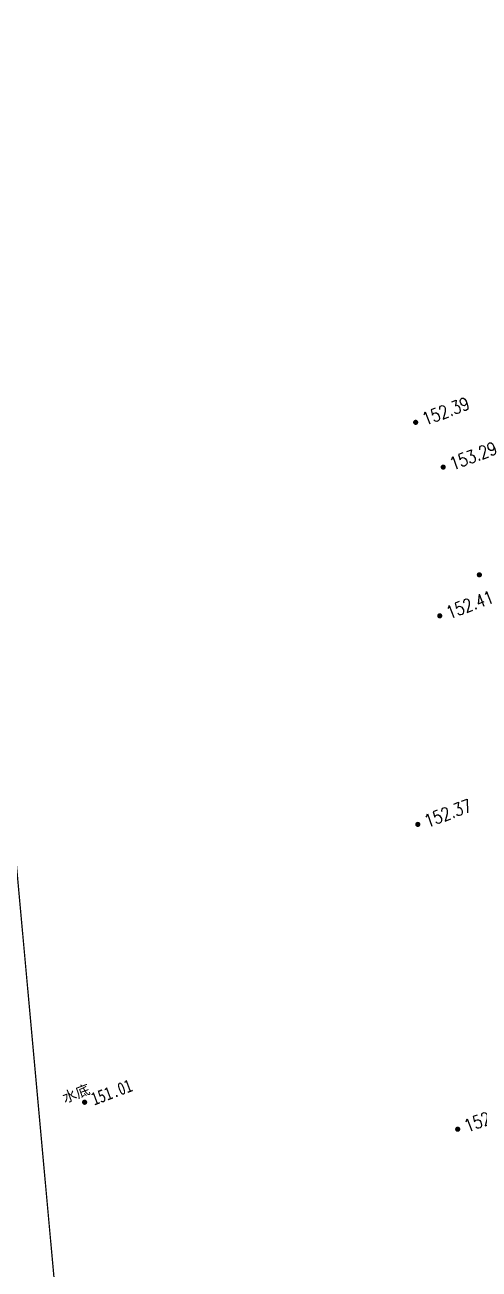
# Model space of a CAD drawing. Header units: millimetres. Extents: x -1471591 to 944464, y -468930 to 547002.
# Drawn here: x 435263 to 470449, y 20590 to 116945 of the extents above; entities that cross this region are included whole.
import ezdxf
from ezdxf.enums import TextEntityAlignment as Align

# ---------------------------------------------------------------- set-up
doc = ezdxf.new("R2010")
doc.units = ezdxf.units.MM
doc.header["$LTSCALE"] = 10
doc.linetypes.add('CENTER', pattern=[2, 1.25, -0.25, 0.25, -0.25])
doc.layers.add('GCD', color=252, linetype='Continuous')
doc.layers.add('ZBTZ', color=252, linetype='Continuous')
doc.layers.add('设计河底', color=5, linetype='Continuous', lineweight=25)
doc.styles.get("Standard").update_dxf_attribs({"font": 'simplex.shx', "width": 0.8, "bigfont": 'hztxt.shx'})
doc.styles.add('宋体', font='', dxfattribs={"height": 1.25, "bigfont": 'hztxt.shx'})
doc.styles.get('宋体').set_extended_font_data('SimSun')

# ---------------------------------------------------------------- blocks, each defined once
blk = doc.blocks.new('GC200')
at = {"layer": 'GCD', "const_width": 0.2, "flags": 128}
blk.add_lwpolyline([(-0.1, 0, 1), (0.1, 0, 1)], format="xyb", close=True, dxfattribs=at)
blk = doc.blocks.new('地形')
at = {"layer": '设计河底', "color": 1, "linetype": 'CENTER', "ltscale": 0.5, "const_width": 0.1, "elevation": 152.25, "flags": 128}
blk.add_lwpolyline([(41.374, 159.159, 0.031097), (40.168, 155.632), (-17.721, -55.813)], format="xyb", dxfattribs=at)
at = {"layer": 'GCD'}
ref = blk.add_blockref('GC200', (43.623, 39.843, 304.642), dxfattribs=at)
ref.add_attrib('height', '152.39', dxfattribs={"height": 1, "width": 0.8}).set_placement((44.223, 39.843, 304.642), align=Align.MIDDLE_LEFT)
ref = blk.add_blockref('GC200', (44.406, 35.848, 305.541), dxfattribs=at)
ref.add_attrib('height', '153.29', dxfattribs={"height": 1, "width": 0.8}).set_placement((45.006, 35.848, 305.541), align=Align.MIDDLE_LEFT)
ref = blk.add_blockref('GC200', (44.104, 27.055, 305.586), dxfattribs=at)
ref.add_attrib('height', '153.34', dxfattribs={"height": 1, "width": 0.8}).set_placement((44.704, 27.055, 305.586), align=Align.MIDDLE_LEFT)
ref = blk.add_blockref('GC200', (40.121, 25.156, 304.655), dxfattribs=at)
ref.add_attrib('height', '152.41', dxfattribs={"height": 1, "width": 0.8}).set_placement((40.721, 25.156, 304.655), align=Align.MIDDLE_LEFT)
ref = blk.add_blockref('GC200', (32.866, 10.624, 304.621), dxfattribs=at)
ref.add_attrib('height', '152.37', dxfattribs={"height": 1, "width": 0.8}).set_placement((33.466, 10.624, 304.621), align=Align.MIDDLE_LEFT)
at = {"layer": 'GCD', "linetype": 'Continuous'}
ref = blk.add_blockref('GC200', (1.154, -0.485, 303.26), dxfattribs=at)
ref.add_attrib('height', '151.01', dxfattribs={"linetype": 'Continuous', "height": 1, "style": '宋体', "width": 0.8}).set_placement((1.754, -0.485, 303.26), align=Align.MIDDLE_LEFT)
at = {"layer": 'GCD'}
ref = blk.add_blockref('GC200', (27.488, -12.569, 304.702), dxfattribs=at)
ref.add_attrib('height', '152.45', dxfattribs={"height": 1, "width": 0.8}).set_placement((28.088, -12.569, 304.702), align=Align.MIDDLE_LEFT)
at = {"layer": 'ZBTZ', "linetype": 'Continuous', "style": '宋体'}
blk.add_text('水底', height=0.8, dxfattribs=at).set_placement((0.769, 0.4), align=Align.MIDDLE)

msp = doc.modelspace()

# ---------------------------------------------------------------- block references
at = {"xscale": 1000, "yscale": 1000, "zscale": 1000, "rotation": 20.51376453450802}
msp.add_blockref('地形', (438640.4, 33561.1, -152250), dxfattribs=at)

doc.saveas('drawing.dxf')
